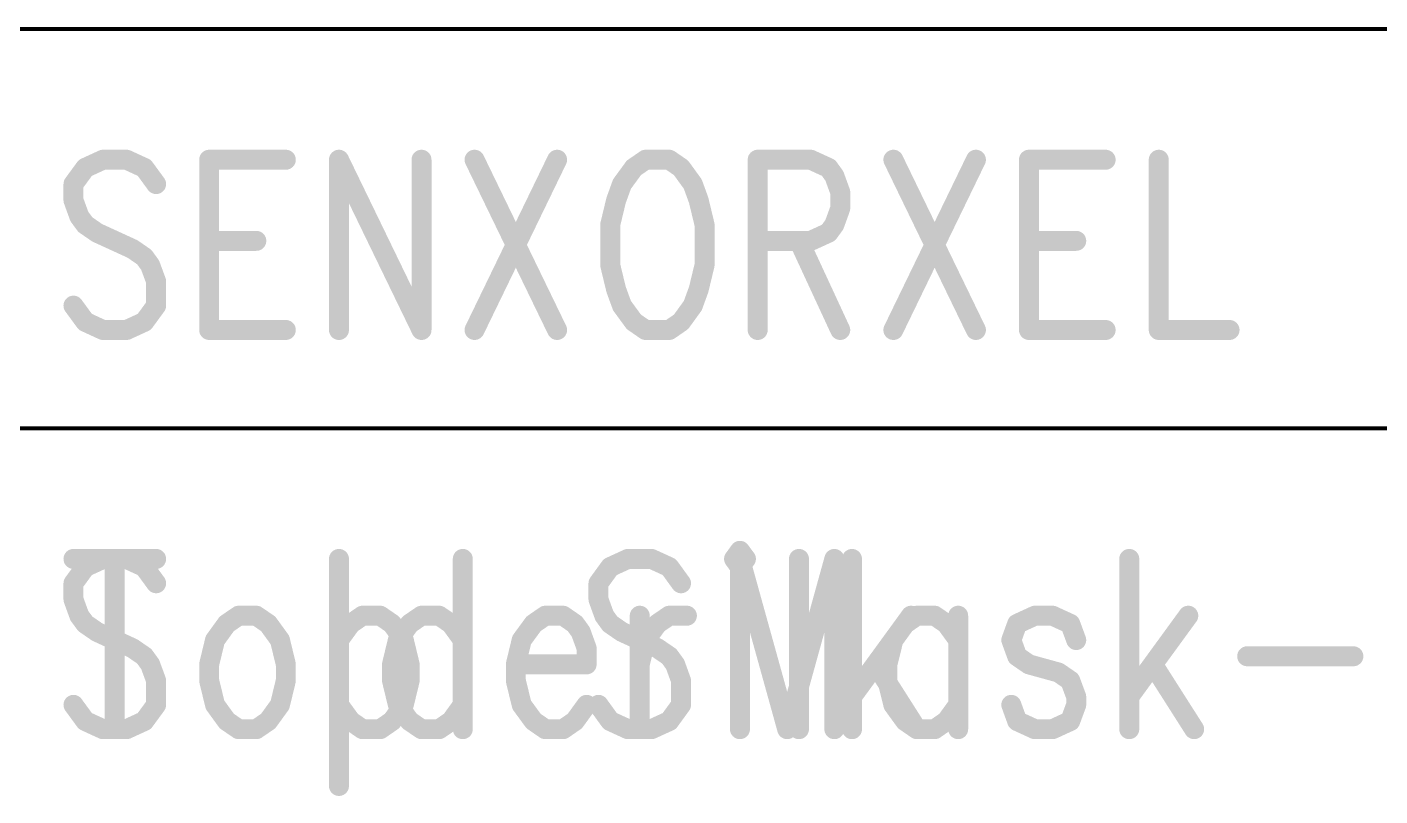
# Model space of a CAD drawing. Extents: x 100 to 128.6, y 94 to 134.1.
# Drawn here: x 103.384 to 106.772, y 96.079 to 98.005 of the extents above; entities that cross this region are included whole.
import ezdxf

# ---------------------------------------------------------------- set-up
doc = ezdxf.new("R2010")
doc.units = 0
doc.layers.get('0').update_dxf_attribs({"linetype": 'CONTINUOUS'})
doc.layers.add('MASK-TOP_PHO', color=10, linetype='CONTINUOUS')
doc.layers.add('SILK-TOP_PHO', color=9, linetype='CONTINUOUS')

# ---------------------------------------------------------------- blocks, each defined once
blk = doc.blocks.new('ROUND_117')
at = {"const_width": 0.02502}
blk.add_lwpolyline([(-0.01251, 0, 1), (0.01251, 0, 1)], format="xyb", close=True, dxfattribs=at)

msp = doc.modelspace()

# ---------------------------------------------------------------- linework, layer by layer
at = {"layer": 'MASK-TOP_PHO'}
for points, const_width in [([(121.249948, 98.000058), (100.24999, 98.000058)], 0.009906), ([(103.573834, 97.672652), (103.529638, 97.652332)], 0.050038), ([(103.633016, 97.672652), (103.573834, 97.672652)], 0.050038), ([(103.677212, 97.652332), (103.633016, 97.672652)], 0.050038), ([(103.839772, 97.672652), (103.839772, 97.246186)], 0.050038), ([(103.839772, 97.672652), (104.031796, 97.672652)], 0.050038), ([(104.164892, 97.672652), (104.164892, 97.246186)], 0.050038), ([(104.164892, 97.672652), (104.371648, 97.246186)], 0.050038), ([(104.371648, 97.672652), (104.371648, 97.246186)], 0.050038), ([(104.50449, 97.672652), (104.711246, 97.246186)], 0.050038), ([(104.711246, 97.672652), (104.50449, 97.246186)], 0.050038), ([(104.932988, 97.672652), (104.903524, 97.652332)], 0.050038), ([(104.99217, 97.672652), (104.932988, 97.672652)], 0.050038), ([(105.021634, 97.652332), (104.99217, 97.672652)], 0.050038), ([(105.213658, 97.672652), (105.213658, 97.246186)], 0.050038), ([(105.213658, 97.672652), (105.3465, 97.672652)], 0.050038), ([(105.3465, 97.672652), (105.39095, 97.652332)], 0.050038), ([(105.55351, 97.672652), (105.760266, 97.246186)], 0.050038), ([(105.760266, 97.672652), (105.55351, 97.246186)], 0.050038), ([(105.893108, 97.672652), (105.893108, 97.246186)], 0.050038), ([(105.893108, 97.672652), (106.085132, 97.672652)], 0.050038), ([(106.218228, 97.672652), (106.218228, 97.246186)], 0.050038), ([(103.529638, 97.652332), (103.49992, 97.611692)], 0.050038), ([(103.70693, 97.611692), (103.677212, 97.652332)], 0.050038), ([(104.903524, 97.652332), (104.873806, 97.611692)], 0.050038), ([(105.051098, 97.611692), (105.021634, 97.652332)], 0.050038), ([(105.39095, 97.652332), (105.405682, 97.632012)], 0.050038), ([(103.49992, 97.611692), (103.49992, 97.571052)], 0.050038), ([(104.873806, 97.611692), (104.859074, 97.571052)], 0.050038), ([(105.06583, 97.571052), (105.051098, 97.611692)], 0.050038), ([(105.405682, 97.632012), (105.420414, 97.591372)], 0.050038), ([(103.49992, 97.571052), (103.514652, 97.530412)], 0.050038), ([(104.859074, 97.571052), (104.844342, 97.510092)], 0.050038), ([(105.080562, 97.510092), (105.06583, 97.571052)], 0.050038), ([(105.420414, 97.591372), (105.420414, 97.550732)], 0.050038), ([(105.420414, 97.550732), (105.405682, 97.510092)], 0.050038), ([(103.514652, 97.530412), (103.529638, 97.510092)], 0.050038), ([(103.529638, 97.510092), (103.559102, 97.489772)], 0.050038), ([(104.844342, 97.510092), (104.844342, 97.408492)], 0.050038), ([(105.080562, 97.408492), (105.080562, 97.510092)], 0.050038), ([(105.405682, 97.510092), (105.39095, 97.489772)], 0.050038), ([(103.559102, 97.489772), (103.647748, 97.449132)], 0.050038), ([(103.839772, 97.469452), (103.957882, 97.469452)], 0.050038), ([(105.3465, 97.469452), (105.213658, 97.469452)], 0.050038), ([(105.317036, 97.469452), (105.420414, 97.246186)], 0.050038), ([(105.39095, 97.489772), (105.3465, 97.469452)], 0.050038), ([(105.893108, 97.469452), (106.011472, 97.469452)], 0.050038), ([(103.647748, 97.449132), (103.677212, 97.428812)], 0.050038), ([(103.677212, 97.428812), (103.691944, 97.408492)], 0.050038), ([(103.691944, 97.408492), (103.70693, 97.367852)], 0.050038), ([(104.844342, 97.408492), (104.859074, 97.347532)], 0.050038), ([(105.06583, 97.347532), (105.080562, 97.408492)], 0.050038), ([(103.70693, 97.367852), (103.70693, 97.307146)], 0.050038), ([(104.859074, 97.347532), (104.873806, 97.307146)], 0.050038), ([(105.051098, 97.307146), (105.06583, 97.347532)], 0.050038), ([(103.529638, 97.266506), (103.49992, 97.307146)], 0.050038), ([(103.70693, 97.307146), (103.677212, 97.266506)], 0.050038), ([(104.873806, 97.307146), (104.903524, 97.266506)], 0.050038), ([(105.021634, 97.266506), (105.051098, 97.307146)], 0.050038), ([(103.573834, 97.246186), (103.529638, 97.266506)], 0.050038), ([(103.677212, 97.266506), (103.633016, 97.246186)], 0.050038), ([(104.903524, 97.266506), (104.932988, 97.246186)], 0.050038), ([(104.99217, 97.246186), (105.021634, 97.266506)], 0.050038), ([(103.633016, 97.246186), (103.573834, 97.246186)], 0.050038), ([(103.839772, 97.246186), (104.031796, 97.246186)], 0.050038), ([(104.932988, 97.246186), (104.99217, 97.246186)], 0.050038), ([(105.893108, 97.246186), (106.085132, 97.246186)], 0.050038), ([(106.218228, 97.246186), (106.39552, 97.246186)], 0.050038), ([(115.750086, 97.00006), (100.000054, 97.00006)], 0.009906), ([(103.529638, 96.652334), (103.49992, 96.611694)], 0.050038), ([(103.573834, 96.672654), (103.529638, 96.652334)], 0.050038), ([(103.633016, 96.672654), (103.573834, 96.672654)], 0.050038), ([(103.677212, 96.652334), (103.633016, 96.672654)], 0.050038), ([(103.70693, 96.611694), (103.677212, 96.652334)], 0.050038), ([(104.164892, 96.672654), (104.164892, 96.246188)], 0.050038), ([(104.475026, 96.672654), (104.475026, 96.246188)], 0.050038), ([(105.169208, 96.672654), (105.169208, 96.246188)], 0.050038), ([(105.169208, 96.672654), (105.287572, 96.246188)], 0.050038), ([(105.405682, 96.672654), (105.287572, 96.246188)], 0.050038), ([(105.405682, 96.672654), (105.405682, 96.246188)], 0.050038), ([(106.144314, 96.672654), (106.144314, 96.246188)], 0.050038), ([(103.49992, 96.611694), (103.49992, 96.571054)], 0.050038), ([(103.49992, 96.571054), (103.514652, 96.530414)], 0.050038), ([(103.514652, 96.530414), (103.529638, 96.510094)], 0.050038), ([(103.913686, 96.530414), (103.883968, 96.510094)], 0.050038), ([(103.957882, 96.530414), (103.913686, 96.530414)], 0.050038), ([(103.9876, 96.510094), (103.957882, 96.530414)], 0.050038), ([(104.371648, 96.530414), (104.34193, 96.510094)], 0.050038), ([(104.415844, 96.530414), (104.371648, 96.530414)], 0.050038), ([(104.445562, 96.510094), (104.415844, 96.530414)], 0.050038), ([(104.681782, 96.530414), (104.652318, 96.510094)], 0.050038), ([(104.726232, 96.530414), (104.681782, 96.530414)], 0.050038), ([(104.755696, 96.510094), (104.726232, 96.530414)], 0.050038), ([(104.918256, 96.530414), (104.918256, 96.246188)], 0.050038), ([(104.962452, 96.510094), (104.99217, 96.530414)], 0.050038), ([(104.99217, 96.530414), (105.036366, 96.530414)], 0.050038), ([(105.612438, 96.530414), (105.582974, 96.510094)], 0.050038), ([(105.656888, 96.530414), (105.612438, 96.530414)], 0.050038), ([(105.686352, 96.510094), (105.656888, 96.530414)], 0.050038), ([(105.715816, 96.530414), (105.715816, 96.246188)], 0.050038), ([(105.90784, 96.530414), (105.863644, 96.510094)], 0.050038), ([(105.95229, 96.530414), (105.90784, 96.530414)], 0.050038), ([(105.996486, 96.510094), (105.95229, 96.530414)], 0.050038), ([(106.292142, 96.530414), (106.144314, 96.327468)], 0.050038), ([(103.529638, 96.510094), (103.559102, 96.489774)], 0.050038), ([(103.559102, 96.489774), (103.647748, 96.449134)], 0.050038), ([(103.883968, 96.510094), (103.854504, 96.469454)], 0.050038), ([(104.017064, 96.469454), (103.9876, 96.510094)], 0.050038), ([(104.34193, 96.510094), (104.312466, 96.469454)], 0.050038), ([(104.475026, 96.469454), (104.445562, 96.510094)], 0.050038), ([(104.652318, 96.510094), (104.6226, 96.469454)], 0.050038), ([(104.770428, 96.489774), (104.755696, 96.510094)], 0.050038), ([(104.78516, 96.449134), (104.770428, 96.489774)], 0.050038), ([(104.932988, 96.469454), (104.962452, 96.510094)], 0.050038), ([(105.582974, 96.510094), (105.55351, 96.469454)], 0.050038), ([(105.715816, 96.469454), (105.686352, 96.510094)], 0.050038), ([(105.863644, 96.510094), (105.848912, 96.469454)], 0.050038), ([(106.011472, 96.469454), (105.996486, 96.510094)], 0.050038), ([(103.647748, 96.449134), (103.677212, 96.428814)], 0.050038), ([(103.854504, 96.469454), (103.839772, 96.408494)], 0.050038), ([(104.031796, 96.408494), (104.017064, 96.469454)], 0.050038), ([(104.312466, 96.469454), (104.297734, 96.408494)], 0.050038), ([(104.6226, 96.469454), (104.607868, 96.408494)], 0.050038), ([(104.78516, 96.408494), (104.78516, 96.449134)], 0.050038), ([(104.918256, 96.408494), (104.932988, 96.469454)], 0.050038), ([(105.55351, 96.469454), (105.538524, 96.408494)], 0.050038), ([(105.848912, 96.469454), (105.863644, 96.428814)], 0.050038), ([(103.677212, 96.428814), (103.691944, 96.408494)], 0.050038), ([(105.863644, 96.428814), (105.893108, 96.408494)], 0.050038), ([(106.439716, 96.428814), (106.705654, 96.428814)], 0.050038), ([(103.691944, 96.408494), (103.70693, 96.367854)], 0.050038), ([(103.839772, 96.408494), (103.839772, 96.367854)], 0.050038), ([(104.031796, 96.367854), (104.031796, 96.408494)], 0.050038), ([(104.297734, 96.408494), (104.297734, 96.367854)], 0.050038), ([(104.607868, 96.408494), (104.78516, 96.408494)], 0.050038), ([(104.607868, 96.408494), (104.607868, 96.367854)], 0.050038), ([(105.538524, 96.408494), (105.538524, 96.367854)], 0.050038), ([(105.893108, 96.408494), (105.967022, 96.388174)], 0.050038), ([(105.967022, 96.388174), (105.996486, 96.367854)], 0.050038), ([(106.203496, 96.408494), (106.306874, 96.246188)], 0.050038), ([(103.70693, 96.367854), (103.70693, 96.307148)], 0.050038), ([(103.839772, 96.367854), (103.854504, 96.307148)], 0.050038), ([(104.017064, 96.307148), (104.031796, 96.367854)], 0.050038), ([(104.297734, 96.367854), (104.312466, 96.307148)], 0.050038), ([(104.607868, 96.367854), (104.6226, 96.307148)], 0.050038), ([(105.538524, 96.367854), (105.55351, 96.307148)], 0.050038), ([(105.996486, 96.367854), (106.011472, 96.327468)], 0.050038), ([(106.011472, 96.327468), (106.011472, 96.307148)], 0.050038), ([(103.529638, 96.266508), (103.49992, 96.307148)], 0.050038), ([(103.70693, 96.307148), (103.677212, 96.266508)], 0.050038), ([(103.854504, 96.307148), (103.883968, 96.266508)], 0.050038), ([(103.9876, 96.266508), (104.017064, 96.307148)], 0.050038), ([(104.312466, 96.307148), (104.34193, 96.266508)], 0.050038), ([(104.445562, 96.266508), (104.475026, 96.307148)], 0.050038), ([(104.6226, 96.307148), (104.652318, 96.266508)], 0.050038), ([(104.755696, 96.266508), (104.78516, 96.307148)], 0.050038), ([(105.55351, 96.307148), (105.582974, 96.266508)], 0.050038), ([(105.686352, 96.266508), (105.715816, 96.307148)], 0.050038), ([(105.863644, 96.266508), (105.848912, 96.307148)], 0.050038), ([(106.011472, 96.307148), (105.996486, 96.266508)], 0.050038), ([(103.573834, 96.246188), (103.529638, 96.266508)], 0.050038), ([(103.633016, 96.246188), (103.573834, 96.246188)], 0.050038), ([(103.677212, 96.266508), (103.633016, 96.246188)], 0.050038), ([(103.883968, 96.266508), (103.913686, 96.246188)], 0.050038), ([(103.913686, 96.246188), (103.957882, 96.246188)], 0.050038), ([(103.957882, 96.246188), (103.9876, 96.266508)], 0.050038), ([(104.34193, 96.266508), (104.371648, 96.246188)], 0.050038), ([(104.371648, 96.246188), (104.415844, 96.246188)], 0.050038), ([(104.415844, 96.246188), (104.445562, 96.266508)], 0.050038), ([(104.652318, 96.266508), (104.681782, 96.246188)], 0.050038), ([(104.681782, 96.246188), (104.726232, 96.246188)], 0.050038), ([(104.726232, 96.246188), (104.755696, 96.266508)], 0.050038), ([(105.582974, 96.266508), (105.612438, 96.246188)], 0.050038), ([(105.612438, 96.246188), (105.656888, 96.246188)], 0.050038), ([(105.656888, 96.246188), (105.686352, 96.266508)], 0.050038), ([(105.90784, 96.246188), (105.863644, 96.266508)], 0.050038), ([(105.95229, 96.246188), (105.90784, 96.246188)], 0.050038), ([(105.996486, 96.266508), (105.95229, 96.246188)], 0.050038)]:
    msp.add_lwpolyline(points, dxfattribs=dict(at, const_width=const_width))
at = {"layer": 'SILK-TOP_PHO'}
for points, const_width in [([(121.249948, 98.000058), (100.24999, 98.000058)], 0.009906), ([(103.573834, 97.672652), (103.529638, 97.652332)], 0.050038), ([(103.633016, 97.672652), (103.573834, 97.672652)], 0.050038), ([(103.677212, 97.652332), (103.633016, 97.672652)], 0.050038), ([(103.839772, 97.672652), (103.839772, 97.246186)], 0.050038), ([(103.839772, 97.672652), (104.031796, 97.672652)], 0.050038), ([(104.164892, 97.672652), (104.164892, 97.246186)], 0.050038), ([(104.164892, 97.672652), (104.371648, 97.246186)], 0.050038), ([(104.371648, 97.672652), (104.371648, 97.246186)], 0.050038), ([(104.50449, 97.672652), (104.711246, 97.246186)], 0.050038), ([(104.711246, 97.672652), (104.50449, 97.246186)], 0.050038), ([(104.932988, 97.672652), (104.903524, 97.652332)], 0.050038), ([(104.99217, 97.672652), (104.932988, 97.672652)], 0.050038), ([(105.021634, 97.652332), (104.99217, 97.672652)], 0.050038), ([(105.213658, 97.672652), (105.213658, 97.246186)], 0.050038), ([(105.213658, 97.672652), (105.3465, 97.672652)], 0.050038), ([(105.3465, 97.672652), (105.39095, 97.652332)], 0.050038), ([(105.55351, 97.672652), (105.760266, 97.246186)], 0.050038), ([(105.760266, 97.672652), (105.55351, 97.246186)], 0.050038), ([(105.893108, 97.672652), (105.893108, 97.246186)], 0.050038), ([(105.893108, 97.672652), (106.085132, 97.672652)], 0.050038), ([(106.218228, 97.672652), (106.218228, 97.246186)], 0.050038), ([(103.529638, 97.652332), (103.49992, 97.611692)], 0.050038), ([(103.70693, 97.611692), (103.677212, 97.652332)], 0.050038), ([(104.903524, 97.652332), (104.873806, 97.611692)], 0.050038), ([(105.051098, 97.611692), (105.021634, 97.652332)], 0.050038), ([(105.39095, 97.652332), (105.405682, 97.632012)], 0.050038), ([(103.49992, 97.611692), (103.49992, 97.571052)], 0.050038), ([(104.873806, 97.611692), (104.859074, 97.571052)], 0.050038), ([(105.06583, 97.571052), (105.051098, 97.611692)], 0.050038), ([(105.405682, 97.632012), (105.420414, 97.591372)], 0.050038), ([(103.49992, 97.571052), (103.514652, 97.530412)], 0.050038), ([(104.859074, 97.571052), (104.844342, 97.510092)], 0.050038), ([(105.080562, 97.510092), (105.06583, 97.571052)], 0.050038), ([(105.420414, 97.591372), (105.420414, 97.550732)], 0.050038), ([(105.420414, 97.550732), (105.405682, 97.510092)], 0.050038), ([(103.514652, 97.530412), (103.529638, 97.510092)], 0.050038), ([(103.529638, 97.510092), (103.559102, 97.489772)], 0.050038), ([(104.844342, 97.510092), (104.844342, 97.408492)], 0.050038), ([(105.080562, 97.408492), (105.080562, 97.510092)], 0.050038), ([(105.405682, 97.510092), (105.39095, 97.489772)], 0.050038), ([(103.559102, 97.489772), (103.647748, 97.449132)], 0.050038), ([(103.839772, 97.469452), (103.957882, 97.469452)], 0.050038), ([(105.3465, 97.469452), (105.213658, 97.469452)], 0.050038), ([(105.317036, 97.469452), (105.420414, 97.246186)], 0.050038), ([(105.39095, 97.489772), (105.3465, 97.469452)], 0.050038), ([(105.893108, 97.469452), (106.011472, 97.469452)], 0.050038), ([(103.647748, 97.449132), (103.677212, 97.428812)], 0.050038), ([(103.677212, 97.428812), (103.691944, 97.408492)], 0.050038), ([(103.691944, 97.408492), (103.70693, 97.367852)], 0.050038), ([(104.844342, 97.408492), (104.859074, 97.347532)], 0.050038), ([(105.06583, 97.347532), (105.080562, 97.408492)], 0.050038), ([(103.70693, 97.367852), (103.70693, 97.307146)], 0.050038), ([(104.859074, 97.347532), (104.873806, 97.307146)], 0.050038), ([(105.051098, 97.307146), (105.06583, 97.347532)], 0.050038), ([(103.529638, 97.266506), (103.49992, 97.307146)], 0.050038), ([(103.70693, 97.307146), (103.677212, 97.266506)], 0.050038), ([(104.873806, 97.307146), (104.903524, 97.266506)], 0.050038), ([(105.021634, 97.266506), (105.051098, 97.307146)], 0.050038), ([(103.573834, 97.246186), (103.529638, 97.266506)], 0.050038), ([(103.677212, 97.266506), (103.633016, 97.246186)], 0.050038), ([(104.903524, 97.266506), (104.932988, 97.246186)], 0.050038), ([(104.99217, 97.246186), (105.021634, 97.266506)], 0.050038), ([(103.633016, 97.246186), (103.573834, 97.246186)], 0.050038), ([(103.839772, 97.246186), (104.031796, 97.246186)], 0.050038), ([(104.932988, 97.246186), (104.99217, 97.246186)], 0.050038), ([(105.893108, 97.246186), (106.085132, 97.246186)], 0.050038), ([(106.218228, 97.246186), (106.39552, 97.246186)], 0.050038), ([(115.750086, 97.00006), (100.000054, 97.00006)], 0.009906), ([(105.169208, 96.692974), (105.154476, 96.672654)], 0.050038), ([(105.184194, 96.672654), (105.169208, 96.692974)], 0.050038), ([(103.49992, 96.672654), (103.70693, 96.672654)], 0.050038), ([(103.603298, 96.672654), (103.603298, 96.246188)], 0.050038), ([(104.844342, 96.652334), (104.814878, 96.611694)], 0.050038), ([(104.888538, 96.672654), (104.844342, 96.652334)], 0.050038), ([(104.94772, 96.672654), (104.888538, 96.672654)], 0.050038), ([(104.99217, 96.652334), (104.94772, 96.672654)], 0.050038), ([(105.021634, 96.611694), (104.99217, 96.652334)], 0.050038), ([(105.154476, 96.672654), (105.169208, 96.652334)], 0.050038), ([(105.169208, 96.652334), (105.184194, 96.672654)], 0.050038), ([(105.317036, 96.672654), (105.317036, 96.246188)], 0.050038), ([(105.449878, 96.672654), (105.449878, 96.246188)], 0.050038), ([(104.814878, 96.611694), (104.814878, 96.571054)], 0.050038), ([(104.814878, 96.571054), (104.82961, 96.530414)], 0.050038), ([(103.913686, 96.530414), (103.883968, 96.510094)], 0.050038), ([(103.957882, 96.530414), (103.913686, 96.530414)], 0.050038), ([(103.9876, 96.510094), (103.957882, 96.530414)], 0.050038), ([(104.164892, 96.530414), (104.164892, 96.103948)], 0.050038), ([(104.194356, 96.510094), (104.22382, 96.530414)], 0.050038), ([(104.22382, 96.530414), (104.26827, 96.530414)], 0.050038), ([(104.26827, 96.530414), (104.297734, 96.510094)], 0.050038), ([(104.82961, 96.530414), (104.844342, 96.510094)], 0.050038), ([(105.169208, 96.530414), (105.169208, 96.246188)], 0.050038), ([(105.597706, 96.530414), (105.449878, 96.327468)], 0.050038), ([(103.883968, 96.510094), (103.854504, 96.469454)], 0.050038), ([(104.017064, 96.469454), (103.9876, 96.510094)], 0.050038), ([(104.164892, 96.469454), (104.194356, 96.510094)], 0.050038), ([(104.297734, 96.510094), (104.327198, 96.469454)], 0.050038), ([(104.844342, 96.510094), (104.873806, 96.489774)], 0.050038), ([(104.873806, 96.489774), (104.962452, 96.449134)], 0.050038), ([(103.854504, 96.469454), (103.839772, 96.408494)], 0.050038), ([(104.031796, 96.408494), (104.017064, 96.469454)], 0.050038), ([(104.327198, 96.469454), (104.34193, 96.408494)], 0.050038), ([(104.962452, 96.449134), (104.99217, 96.428814)], 0.050038), ([(104.99217, 96.428814), (105.006902, 96.408494)], 0.050038), ([(103.839772, 96.408494), (103.839772, 96.367854)], 0.050038), ([(104.031796, 96.367854), (104.031796, 96.408494)], 0.050038), ([(104.34193, 96.408494), (104.34193, 96.367854)], 0.050038), ([(105.006902, 96.408494), (105.021634, 96.367854)], 0.050038), ([(105.50906, 96.408494), (105.612438, 96.246188)], 0.050038), ([(103.839772, 96.367854), (103.854504, 96.307148)], 0.050038), ([(104.017064, 96.307148), (104.031796, 96.367854)], 0.050038), ([(104.34193, 96.367854), (104.327198, 96.307148)], 0.050038), ([(105.021634, 96.367854), (105.021634, 96.307148)], 0.050038), ([(103.854504, 96.307148), (103.883968, 96.266508)], 0.050038), ([(103.9876, 96.266508), (104.017064, 96.307148)], 0.050038), ([(104.194356, 96.266508), (104.164892, 96.307148)], 0.050038), ([(104.327198, 96.307148), (104.297734, 96.266508)], 0.050038), ([(104.844342, 96.266508), (104.814878, 96.307148)], 0.050038), ([(105.021634, 96.307148), (104.99217, 96.266508)], 0.050038), ([(103.883968, 96.266508), (103.913686, 96.246188)], 0.050038), ([(103.913686, 96.246188), (103.957882, 96.246188)], 0.050038), ([(103.957882, 96.246188), (103.9876, 96.266508)], 0.050038), ([(104.22382, 96.246188), (104.194356, 96.266508)], 0.050038), ([(104.26827, 96.246188), (104.22382, 96.246188)], 0.050038), ([(104.297734, 96.266508), (104.26827, 96.246188)], 0.050038), ([(104.888538, 96.246188), (104.844342, 96.266508)], 0.050038), ([(104.94772, 96.246188), (104.888538, 96.246188)], 0.050038), ([(104.99217, 96.266508), (104.94772, 96.246188)], 0.050038)]:
    msp.add_lwpolyline(points, dxfattribs=dict(at, const_width=const_width))

# ---------------------------------------------------------------- block references
at = {"layer": 'MASK-TOP_PHO'}
for p in [(103.573834, 97.672652), (103.633016, 97.672652), (103.839772, 97.672652), (103.839772, 97.672652), (104.031796, 97.672652), (104.164892, 97.672652), (104.164892, 97.672652), (104.371648, 97.672652), (104.50449, 97.672652), (104.711246, 97.672652), (104.932988, 97.672652), (104.932988, 97.672652), (104.99217, 97.672652), (105.213658, 97.672652), (105.213658, 97.672652), (105.3465, 97.672652), (105.55351, 97.672652), (105.760266, 97.672652), (105.893108, 97.672652), (105.893108, 97.672652), (106.085132, 97.672652), (106.218228, 97.672652), (103.529638, 97.652332), (103.677212, 97.652332), (104.903524, 97.652332), (105.021634, 97.652332), (105.39095, 97.652332), (103.49992, 97.611692), (103.70693, 97.611692), (104.873806, 97.611692), (105.051098, 97.611692), (105.405682, 97.632012), (103.49992, 97.571052), (104.859074, 97.571052), (105.06583, 97.571052), (105.420414, 97.591372), (105.420414, 97.550732), (103.514652, 97.530412), (103.529638, 97.510092), (104.844342, 97.510092), (105.080562, 97.510092), (105.405682, 97.510092), (103.559102, 97.489772), (103.839772, 97.469452), (103.957882, 97.469452), (105.213658, 97.469452), (105.317036, 97.469452), (105.3465, 97.469452), (105.39095, 97.489772), (105.893108, 97.469452), (106.011472, 97.469452), (103.647748, 97.449132), (103.677212, 97.428812), (103.691944, 97.408492), (104.844342, 97.408492), (105.080562, 97.408492), (103.70693, 97.367852), (104.859074, 97.347532), (105.06583, 97.347532), (103.49992, 97.307146), (103.70693, 97.307146), (104.873806, 97.307146), (105.051098, 97.307146), (103.529638, 97.266506), (103.677212, 97.266506), (104.903524, 97.266506), (105.021634, 97.266506), (103.573834, 97.246186), (103.633016, 97.246186), (103.839772, 97.246186), (103.839772, 97.246186), (104.031796, 97.246186), (104.164892, 97.246186), (104.371648, 97.246186), (104.371648, 97.246186), (104.50449, 97.246186), (104.711246, 97.246186), (104.932988, 97.246186), (104.99217, 97.246186), (105.213658, 97.246186), (105.420414, 97.246186), (105.55351, 97.246186), (105.760266, 97.246186), (105.893108, 97.246186), (105.893108, 97.246186), (106.085132, 97.246186), (106.218228, 97.246186), (106.39552, 97.246186), (103.529638, 96.652334), (103.573834, 96.672654), (103.633016, 96.672654), (103.677212, 96.652334), (104.164892, 96.672654), (104.475026, 96.672654), (105.169208, 96.672654), (105.169208, 96.672654), (105.405682, 96.672654), (105.405682, 96.672654), (106.144314, 96.672654), (103.49992, 96.611694), (103.70693, 96.611694), (103.49992, 96.571054), (103.514652, 96.530414), (103.913686, 96.530414), (103.913686, 96.530414), (103.957882, 96.530414), (104.371648, 96.530414), (104.415844, 96.530414), (104.681782, 96.530414), (104.726232, 96.530414), (104.918256, 96.530414), (104.99217, 96.530414), (105.036366, 96.530414), (105.612438, 96.530414), (105.656888, 96.530414), (105.715816, 96.530414), (105.90784, 96.530414), (105.95229, 96.530414), (106.292142, 96.530414), (103.529638, 96.510094), (103.559102, 96.489774), (103.883968, 96.510094), (103.9876, 96.510094), (104.34193, 96.510094), (104.445562, 96.510094), (104.652318, 96.510094), (104.755696, 96.510094), (104.770428, 96.489774), (104.962452, 96.510094), (105.582974, 96.510094), (105.686352, 96.510094), (105.863644, 96.510094), (105.996486, 96.510094), (103.647748, 96.449134), (103.854504, 96.469454), (104.017064, 96.469454), (104.312466, 96.469454), (104.475026, 96.469454), (104.6226, 96.469454), (104.6226, 96.469454), (104.78516, 96.449134), (104.932988, 96.469454), (105.55351, 96.469454), (105.715816, 96.469454), (105.848912, 96.469454), (106.011472, 96.469454), (103.677212, 96.428814), (105.863644, 96.428814), (106.439716, 96.428814), (106.705654, 96.428814), (103.691944, 96.408494), (103.839772, 96.408494), (104.031796, 96.408494), (104.297734, 96.408494), (104.607868, 96.408494), (104.607868, 96.408494), (104.78516, 96.408494), (104.918256, 96.408494), (105.538524, 96.408494), (105.893108, 96.408494), (105.967022, 96.388174), (106.203496, 96.408494), (103.70693, 96.367854), (103.839772, 96.367854), (104.031796, 96.367854), (104.297734, 96.367854), (104.607868, 96.367854), (105.538524, 96.367854), (105.996486, 96.367854), (106.011472, 96.327468), (106.144314, 96.327468), (103.49992, 96.307148), (103.70693, 96.307148), (103.854504, 96.307148), (104.017064, 96.307148), (104.312466, 96.307148), (104.475026, 96.307148), (104.6226, 96.307148), (104.6226, 96.307148), (104.78516, 96.307148), (105.55351, 96.307148), (105.715816, 96.307148), (105.848912, 96.307148), (106.011472, 96.307148), (103.529638, 96.266508), (103.573834, 96.246188), (103.633016, 96.246188), (103.677212, 96.266508), (103.883968, 96.266508), (103.913686, 96.246188), (103.957882, 96.246188), (103.9876, 96.266508), (104.164892, 96.246188), (104.34193, 96.266508), (104.371648, 96.246188), (104.415844, 96.246188), (104.445562, 96.266508), (104.475026, 96.246188), (104.652318, 96.266508), (104.681782, 96.246188), (104.726232, 96.246188), (104.755696, 96.266508), (104.918256, 96.246188), (105.169208, 96.246188), (105.287572, 96.246188), (105.287572, 96.246188), (105.405682, 96.246188), (105.582974, 96.266508), (105.612438, 96.246188), (105.656888, 96.246188), (105.686352, 96.266508), (105.715816, 96.246188), (105.863644, 96.266508), (105.90784, 96.246188), (105.95229, 96.246188), (105.996486, 96.266508), (106.144314, 96.246188), (106.306874, 96.246188)]:
    msp.add_blockref('ROUND_117', p, dxfattribs=at)
at = {"layer": 'SILK-TOP_PHO'}
for p in [(103.573834, 97.672652), (103.633016, 97.672652), (103.839772, 97.672652), (103.839772, 97.672652), (104.031796, 97.672652), (104.164892, 97.672652), (104.164892, 97.672652), (104.371648, 97.672652), (104.50449, 97.672652), (104.711246, 97.672652), (104.932988, 97.672652), (104.932988, 97.672652), (104.99217, 97.672652), (105.213658, 97.672652), (105.213658, 97.672652), (105.3465, 97.672652), (105.55351, 97.672652), (105.760266, 97.672652), (105.893108, 97.672652), (105.893108, 97.672652), (106.085132, 97.672652), (106.218228, 97.672652), (103.529638, 97.652332), (103.677212, 97.652332), (104.903524, 97.652332), (105.021634, 97.652332), (105.39095, 97.652332), (103.49992, 97.611692), (103.70693, 97.611692), (104.873806, 97.611692), (105.051098, 97.611692), (105.405682, 97.632012), (103.49992, 97.571052), (104.859074, 97.571052), (105.06583, 97.571052), (105.420414, 97.591372), (105.420414, 97.550732), (103.514652, 97.530412), (103.529638, 97.510092), (104.844342, 97.510092), (105.080562, 97.510092), (105.405682, 97.510092), (103.559102, 97.489772), (103.839772, 97.469452), (103.957882, 97.469452), (105.213658, 97.469452), (105.317036, 97.469452), (105.3465, 97.469452), (105.39095, 97.489772), (105.893108, 97.469452), (106.011472, 97.469452), (103.647748, 97.449132), (103.677212, 97.428812), (103.691944, 97.408492), (104.844342, 97.408492), (105.080562, 97.408492), (103.70693, 97.367852), (104.859074, 97.347532), (105.06583, 97.347532), (103.49992, 97.307146), (103.70693, 97.307146), (104.873806, 97.307146), (105.051098, 97.307146), (103.529638, 97.266506), (103.677212, 97.266506), (104.903524, 97.266506), (105.021634, 97.266506), (103.573834, 97.246186), (103.633016, 97.246186), (103.839772, 97.246186), (103.839772, 97.246186), (104.031796, 97.246186), (104.164892, 97.246186), (104.371648, 97.246186), (104.371648, 97.246186), (104.50449, 97.246186), (104.711246, 97.246186), (104.932988, 97.246186), (104.99217, 97.246186), (105.213658, 97.246186), (105.420414, 97.246186), (105.55351, 97.246186), (105.760266, 97.246186), (105.893108, 97.246186), (105.893108, 97.246186), (106.085132, 97.246186), (106.218228, 97.246186), (106.39552, 97.246186), (105.169208, 96.692974), (103.49992, 96.672654), (103.603298, 96.672654), (103.70693, 96.672654), (104.844342, 96.652334), (104.888538, 96.672654), (104.94772, 96.672654), (104.99217, 96.652334), (105.154476, 96.672654), (105.154476, 96.672654), (105.169208, 96.652334), (105.184194, 96.672654), (105.317036, 96.672654), (105.449878, 96.672654), (104.814878, 96.611694), (105.021634, 96.611694), (104.814878, 96.571054), (103.913686, 96.530414), (103.913686, 96.530414), (103.957882, 96.530414), (104.164892, 96.530414), (104.22382, 96.530414), (104.26827, 96.530414), (104.82961, 96.530414), (105.169208, 96.530414), (105.597706, 96.530414), (103.883968, 96.510094), (103.9876, 96.510094), (104.194356, 96.510094), (104.297734, 96.510094), (104.844342, 96.510094), (104.873806, 96.489774), (103.854504, 96.469454), (104.017064, 96.469454), (104.164892, 96.469454), (104.327198, 96.469454), (104.962452, 96.449134), (104.99217, 96.428814), (103.839772, 96.408494), (104.031796, 96.408494), (104.34193, 96.408494), (105.006902, 96.408494), (105.50906, 96.408494), (103.839772, 96.367854), (104.031796, 96.367854), (104.34193, 96.367854), (105.021634, 96.367854), (105.449878, 96.327468), (103.854504, 96.307148), (104.017064, 96.307148), (104.164892, 96.307148), (104.327198, 96.307148), (104.814878, 96.307148), (105.021634, 96.307148), (103.603298, 96.246188), (103.883968, 96.266508), (103.913686, 96.246188), (103.957882, 96.246188), (103.9876, 96.266508), (104.194356, 96.266508), (104.22382, 96.246188), (104.26827, 96.246188), (104.297734, 96.266508), (104.844342, 96.266508), (104.888538, 96.246188), (104.94772, 96.246188), (104.99217, 96.266508), (105.169208, 96.246188), (105.317036, 96.246188), (105.449878, 96.246188), (105.612438, 96.246188), (104.164892, 96.103948)]:
    msp.add_blockref('ROUND_117', p, dxfattribs=at)

doc.saveas('drawing.dxf')
